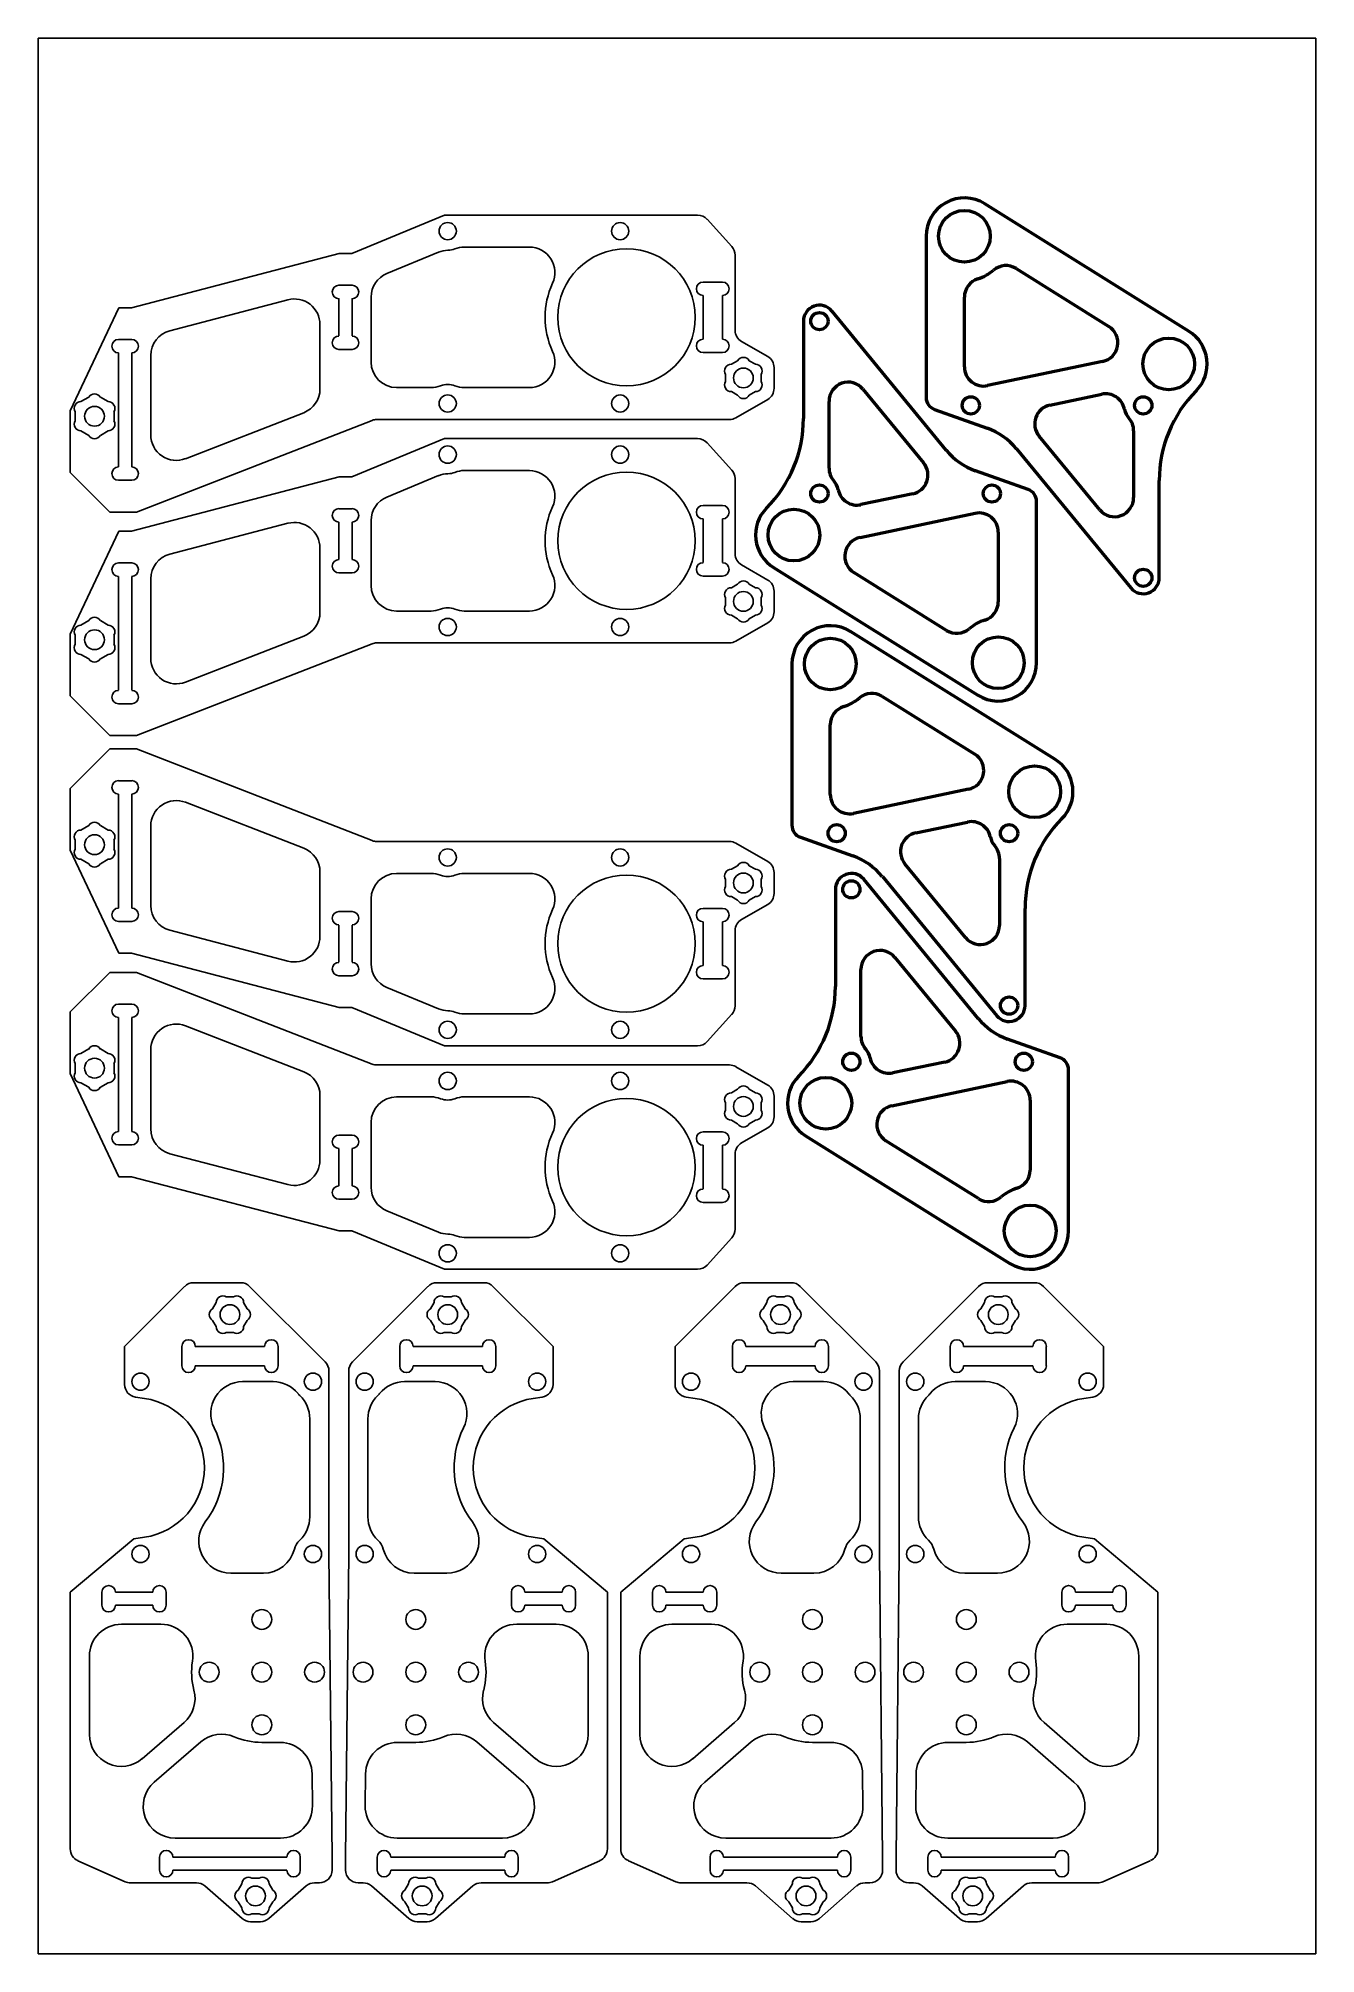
# Model space of a CAD drawing. Extents: x 0 to 200, y 0 to 300.
import ezdxf

# ---------------------------------------------------------------- set-up
doc = ezdxf.new("R2010")
doc.units = 0
doc.header["$LTSCALE"] = 0.25
doc.header["$MEASUREMENT"] = 0
doc.layers.get('0').update_dxf_attribs({"linetype": 'CONTINUOUS'})
doc.layers.add('23', color=7, linetype='CONTINUOUS')
doc.layers.add('Visible (ISO)', color=7, linetype='CONTINUOUS', lineweight=50)

msp = doc.modelspace()

# ---------------------------------------------------------------- linework, layer by layer
msp.add_lwpolyline([(0, 0), (0, 300), (200, 300), (200, 0)], close=True)
at = {"layer": '23', "color": 7, "linetype": 'Continuous'}
for p, q in [((63.6, 272.3), (49.1, 266.3)), ((103.22, 272.3), (63.6, 272.3)), ((108.58, 267.37), (104.7, 271.65)), ((76.88, 267.3), (66.7, 267.3)), ((47.1, 266.3), (14.6, 257.8)), ((49.1, 266.3), (47.1, 266.3)), ((62.65, 266.5), (54.57, 263.15)), ((109.1, 254.25), (109.1, 266.03)), ((49.12, 261.32), (47.07, 261.32)), ((107.12, 261.82), (104.08, 261.82)), ((39.09, 259.04), (20.59, 254.2)), ((47.07, 259.23), (47.07, 253.38)), ((49.12, 253.38), (49.12, 259.23)), ((52.1, 259.46), (52.1, 249.3)), ((104.08, 259.73), (104.08, 252.88)), ((107.12, 252.88), (107.12, 259.73)), ((12.6, 257.8), (5, 241.65)), ((14.6, 257.8), (12.6, 257.8)), ((44.1, 245.09), (44.1, 255.17)), ((14.62, 252.82), (12.57, 252.82)), ((114.2, 250.15), (110.1, 252.52)), ((12.57, 250.72), (12.57, 232.88)), ((14.62, 232.88), (14.62, 250.72)), ((17.6, 250.33), (17.6, 237.89)), ((47.07, 251.28), (49.12, 251.28)), ((104.08, 250.78), (107.12, 250.78)), ((109.49, 249.51), (108.51, 248.94)), ((112.29, 248.94), (111.31, 249.51)), ((107.6, 247.37), (107.6, 246.23)), ((113.2, 246.23), (113.2, 247.37)), ((115.2, 245.18), (115.2, 248.42)), ((7.89, 243.8), (6.66, 243.09)), ((10.94, 243.09), (9.71, 243.8)), ((56.1, 245.3), (61.5, 245.3)), ((66.7, 245.3), (76.88, 245.3)), ((108.51, 244.66), (109.49, 244.09)), ((109.21, 240.57), (114.2, 243.45)), ((111.31, 244.09), (112.29, 244.66)), ((5, 241.65), (5, 231.99)), ((5.75, 241.51), (5.75, 240.09)), ((11.85, 240.09), (11.85, 241.51)), ((15.36, 225.8), (52.25, 240.16)), ((23.05, 234.16), (41.55, 241.36)), ((52.98, 240.3), (108.21, 240.3)), ((6.66, 238.51), (7.89, 237.8)), ((9.71, 237.8), (10.94, 238.51)), ((63.6, 237.3), (49.1, 231.3)), ((103.22, 237.3), (63.6, 237.3)), ((108.58, 232.37), (104.7, 236.65)), ((5, 231.99), (11.19, 225.8)), ((47.1, 231.3), (14.6, 222.8)), ((49.1, 231.3), (47.1, 231.3)), ((62.65, 231.5), (54.57, 228.15)), ((76.88, 232.3), (66.7, 232.3)), ((109.1, 219.25), (109.1, 231.03)), ((12.57, 230.78), (14.62, 230.78)), ((11.19, 225.8), (15.36, 225.8)), ((49.12, 226.32), (47.07, 226.32)), ((107.12, 226.82), (104.08, 226.82)), ((12.6, 222.8), (5, 206.65)), ((14.6, 222.8), (12.6, 222.8)), ((39.09, 224.04), (20.59, 219.2)), ((47.07, 224.22), (47.07, 218.38)), ((49.12, 218.38), (49.12, 224.22)), ((52.1, 224.46), (52.1, 214.3)), ((104.08, 224.72), (104.08, 217.88)), ((107.12, 217.88), (107.12, 224.72)), ((44.1, 210.09), (44.1, 220.17)), ((14.62, 217.82), (12.57, 217.82)), ((47.07, 216.28), (49.12, 216.28)), ((114.2, 215.15), (110.1, 217.52)), ((12.57, 215.72), (12.57, 197.88)), ((14.62, 197.88), (14.62, 215.72)), ((17.6, 215.33), (17.6, 202.89)), ((104.08, 215.78), (107.12, 215.78)), ((109.49, 214.51), (108.51, 213.94)), ((112.29, 213.94), (111.31, 214.51)), ((115.2, 210.18), (115.2, 213.42)), ((56.1, 210.3), (61.5, 210.3)), ((66.7, 210.3), (76.88, 210.3)), ((107.6, 212.37), (107.6, 211.23)), ((113.2, 211.23), (113.2, 212.37)), ((7.89, 208.8), (6.66, 208.09)), ((10.94, 208.09), (9.71, 208.8)), ((108.51, 209.66), (109.49, 209.09)), ((109.21, 205.57), (114.2, 208.45)), ((111.31, 209.09), (112.29, 209.66)), ((5, 206.65), (5, 196.99)), ((5.75, 206.51), (5.75, 205.09)), ((11.85, 205.09), (11.85, 206.51)), ((15.36, 190.8), (52.25, 205.16)), ((23.05, 199.16), (41.55, 206.36)), ((52.98, 205.3), (108.21, 205.3)), ((6.66, 203.51), (7.89, 202.8)), ((9.71, 202.8), (10.94, 203.51)), ((5, 196.99), (11.19, 190.8)), ((12.57, 195.78), (14.62, 195.78)), ((11.19, 190.8), (15.36, 190.8)), ((5, 182.51), (11.19, 188.7)), ((11.19, 188.7), (15.36, 188.7)), ((15.36, 188.7), (52.25, 174.34)), ((12.57, 183.72), (14.62, 183.72)), ((5, 172.85), (5, 182.51)), ((12.57, 163.78), (12.57, 181.62)), ((14.62, 181.62), (14.62, 163.78)), ((23.05, 180.34), (41.55, 173.14)), ((5.75, 172.99), (5.75, 174.41)), ((6.66, 175.99), (7.89, 176.7)), ((9.71, 176.7), (10.94, 175.99)), ((11.85, 174.41), (11.85, 172.99)), ((17.6, 164.17), (17.6, 176.61)), ((52.98, 174.2), (108.21, 174.2)), ((12.6, 156.7), (5, 172.85)), ((7.89, 170.7), (6.66, 171.41)), ((10.94, 171.41), (9.71, 170.7)), ((109.21, 173.93), (114.2, 171.05)), ((44.1, 169.41), (44.1, 159.33)), ((56.1, 169.2), (61.5, 169.2)), ((66.7, 169.2), (76.88, 169.2)), ((107.6, 167.13), (107.6, 168.27)), ((108.51, 169.84), (109.49, 170.41)), ((111.31, 170.41), (112.29, 169.84)), ((113.2, 168.27), (113.2, 167.13)), ((115.2, 169.32), (115.2, 166.08)), ((52.1, 155.04), (52.1, 165.2)), ((109.49, 164.99), (108.51, 165.56)), ((112.29, 165.56), (111.31, 164.99)), ((47.07, 163.22), (49.12, 163.22)), ((104.08, 163.72), (107.12, 163.72)), ((114.2, 164.35), (110.1, 161.98)), ((14.62, 161.68), (12.57, 161.68)), ((39.09, 155.46), (20.59, 160.3)), ((47.07, 155.28), (47.07, 161.12)), ((49.12, 161.12), (49.12, 155.28)), ((104.08, 154.78), (104.08, 161.62)), ((107.12, 161.62), (107.12, 154.78)), ((109.1, 160.25), (109.1, 148.47)), ((14.6, 156.7), (12.6, 156.7)), ((47.1, 148.2), (14.6, 156.7)), ((5, 147.51), (11.19, 153.7)), ((11.19, 153.7), (15.36, 153.7)), ((15.36, 153.7), (52.25, 139.34)), ((49.12, 153.18), (47.07, 153.18)), ((62.65, 148), (54.57, 151.35)), ((107.12, 152.68), (104.08, 152.68)), ((5, 137.85), (5, 147.51)), ((12.57, 148.72), (14.62, 148.72)), ((49.1, 148.2), (47.1, 148.2)), ((63.6, 142.2), (49.1, 148.2)), ((76.88, 147.2), (66.7, 147.2)), ((108.58, 147.13), (104.7, 142.85)), ((12.57, 128.78), (12.57, 146.62)), ((14.62, 146.62), (14.62, 128.78)), ((23.05, 145.34), (41.55, 138.14)), ((6.66, 140.99), (7.89, 141.7)), ((9.71, 141.7), (10.94, 140.99)), ((17.6, 129.17), (17.6, 141.61)), ((103.22, 142.2), (63.6, 142.2)), ((5.75, 137.99), (5.75, 139.41)), ((11.85, 139.41), (11.85, 137.99)), ((52.98, 139.2), (108.21, 139.2)), ((109.21, 138.93), (114.2, 136.05)), ((12.6, 121.7), (5, 137.85)), ((7.89, 135.7), (6.66, 136.41)), ((10.94, 136.41), (9.71, 135.7)), ((108.51, 134.84), (109.49, 135.41)), ((111.31, 135.41), (112.29, 134.84)), ((44.1, 134.41), (44.1, 124.33)), ((56.1, 134.2), (61.5, 134.2)), ((66.7, 134.2), (76.88, 134.2)), ((107.6, 132.13), (107.6, 133.27)), ((113.2, 133.27), (113.2, 132.13)), ((115.2, 134.32), (115.2, 131.08)), ((52.1, 120.04), (52.1, 130.2)), ((109.49, 129.99), (108.51, 130.56)), ((114.2, 129.35), (110.1, 126.98)), ((112.29, 130.56), (111.31, 129.99)), ((14.62, 126.67), (12.57, 126.67)), ((47.07, 128.22), (49.12, 128.22)), ((47.07, 120.28), (47.07, 126.12)), ((49.12, 126.12), (49.12, 120.28)), ((104.08, 128.72), (107.12, 128.72)), ((104.08, 119.78), (104.08, 126.62)), ((107.12, 126.62), (107.12, 119.78)), ((39.09, 120.46), (20.59, 125.3)), ((109.1, 125.25), (109.1, 113.47)), ((14.6, 121.7), (12.6, 121.7)), ((47.1, 113.2), (14.6, 121.7)), ((49.12, 118.17), (47.07, 118.17)), ((107.12, 117.67), (104.08, 117.67)), ((62.65, 113), (54.57, 116.35)), ((49.1, 113.2), (47.1, 113.2)), ((63.6, 107.2), (49.1, 113.2)), ((76.88, 112.2), (66.7, 112.2)), ((108.58, 112.13), (104.7, 107.85)), ((31.67, 105.1), (24.33, 105.1)), ((62.43, 105.1), (69.77, 105.1)), ((103.22, 107.2), (63.6, 107.2)), ((117.87, 105.1), (110.53, 105.1)), ((148.63, 105.1), (155.97, 105.1)), ((22.91, 104.51), (13.5, 95.1)), ((29.43, 102.9), (30.57, 102.9)), ((44.91, 92.69), (33.09, 104.51)), ((49.19, 92.69), (61.01, 104.51)), ((64.67, 102.9), (63.53, 102.9)), ((71.19, 104.51), (80.6, 95.1)), ((109.11, 104.51), (99.7, 95.1)), ((115.63, 102.9), (116.77, 102.9)), ((131.11, 92.69), (119.29, 104.51)), ((135.39, 92.69), (147.21, 104.51)), ((150.87, 102.9), (149.73, 102.9)), ((157.39, 104.51), (166.8, 95.1)), ((27.29, 101.01), (27.86, 101.99)), ((27.86, 98.21), (27.29, 99.19)), ((32.14, 101.99), (32.71, 101.01)), ((32.71, 99.19), (32.14, 98.21)), ((61.96, 101.99), (61.39, 101.01)), ((61.39, 99.19), (61.96, 98.21)), ((66.81, 101.01), (66.24, 101.99)), ((66.24, 98.21), (66.81, 99.19)), ((113.49, 101.01), (114.06, 101.99)), ((114.06, 98.21), (113.49, 99.19)), ((118.34, 101.99), (118.91, 101.01)), ((118.91, 99.19), (118.34, 98.21)), ((148.16, 101.99), (147.59, 101.01)), ((147.59, 99.19), (148.16, 98.21)), ((153.01, 101.01), (152.44, 101.99)), ((152.44, 98.21), (153.01, 99.19)), ((30.57, 97.3), (29.43, 97.3)), ((63.53, 97.3), (64.67, 97.3)), ((116.77, 97.3), (115.63, 97.3)), ((149.73, 97.3), (150.87, 97.3)), ((13.5, 95.1), (13.5, 89.17)), ((22.48, 92.07), (22.48, 95.12)), ((24.58, 95.12), (35.43, 95.12)), ((37.53, 95.12), (37.53, 92.07)), ((56.58, 95.12), (56.58, 92.07)), ((69.53, 95.12), (58.68, 95.12)), ((71.63, 92.07), (71.63, 95.12)), ((80.6, 95.1), (80.6, 89.17)), ((99.7, 95.1), (99.7, 89.17)), ((108.67, 92.07), (108.67, 95.12)), ((110.78, 95.12), (121.62, 95.12)), ((123.72, 95.12), (123.72, 92.07)), ((142.78, 95.12), (142.78, 92.07)), ((155.72, 95.12), (144.88, 95.12)), ((157.82, 92.07), (157.82, 95.12)), ((166.8, 95.1), (166.8, 89.17)), ((35.43, 92.07), (24.58, 92.07)), ((45.5, 62.61), (45.5, 91.27)), ((48.6, 62.61), (48.6, 91.27)), ((58.68, 92.07), (69.53, 92.07)), ((121.62, 92.07), (110.78, 92.07)), ((131.7, 62.61), (131.7, 91.27)), ((134.8, 62.61), (134.8, 91.27)), ((144.88, 92.07), (155.72, 92.07)), ((15.21, 87.19), (16.62, 86.98)), ((31.99, 89.6), (36.76, 89.6)), ((62.11, 89.6), (57.34, 89.6)), ((78.89, 87.19), (77.48, 86.98)), ((101.41, 87.19), (102.82, 86.98)), ((118.19, 89.6), (122.96, 89.6)), ((148.31, 89.6), (143.54, 89.6)), ((165.09, 87.19), (163.68, 86.98)), ((42.5, 83.79), (42.5, 68.41)), ((51.6, 83.79), (51.6, 68.41)), ((128.7, 83.79), (128.7, 68.41)), ((137.8, 83.79), (137.8, 68.41)), ((14.93, 64.97), (5, 56.6)), ((16.62, 65.22), (14.93, 64.97)), ((77.48, 65.22), (79.17, 64.97)), ((79.17, 64.97), (89.1, 56.6)), ((101.13, 64.97), (91.2, 56.6)), ((102.82, 65.22), (101.13, 64.97)), ((163.68, 65.22), (165.37, 64.97)), ((165.37, 64.97), (175.3, 56.6)), ((46, 15.1), (45.5, 62.61)), ((48.1, 15.1), (48.6, 62.61)), ((132.2, 15.1), (131.7, 62.61)), ((134.3, 15.1), (134.8, 62.61)), ((35.25, 59.6), (30.12, 59.6)), ((58.85, 59.6), (63.98, 59.6)), ((121.45, 59.6), (116.32, 59.6)), ((145.05, 59.6), (150.18, 59.6)), ((5, 56.6), (5, 16.4)), ((9.97, 54.57), (9.97, 56.62)), ((12.07, 56.62), (17.92, 56.62)), ((17.92, 54.57), (12.07, 54.57)), ((20.02, 56.62), (20.02, 54.57)), ((74.07, 56.62), (74.07, 54.57)), ((82.02, 56.62), (76.17, 56.62)), ((76.17, 54.57), (82.02, 54.57)), ((84.12, 54.57), (84.12, 56.62)), ((89.1, 56.6), (89.1, 16.4)), ((91.2, 56.6), (91.2, 16.4)), ((96.17, 54.57), (96.17, 56.62)), ((98.27, 56.62), (104.12, 56.62)), ((104.12, 54.57), (98.27, 54.57)), ((106.22, 56.62), (106.22, 54.57)), ((160.27, 56.62), (160.27, 54.57)), ((168.22, 56.62), (162.38, 56.62)), ((162.38, 54.57), (168.22, 54.57)), ((170.32, 54.57), (170.32, 56.62)), ((175.3, 56.6), (175.3, 16.4)), ((13, 51.6), (19.2, 51.6)), ((81.1, 51.6), (74.9, 51.6)), ((99.2, 51.6), (105.4, 51.6)), ((167.3, 51.6), (161.1, 51.6)), ((8, 34.33), (8, 46.6)), ((86.1, 34.33), (86.1, 46.6)), ((94.2, 34.33), (94.2, 46.6)), ((172.3, 34.33), (172.3, 46.6)), ((22.81, 36.2), (16.27, 30.54)), ((71.29, 36.2), (77.83, 30.54)), ((109.01, 36.2), (102.47, 30.54)), ((157.49, 36.2), (164.03, 30.54)), ((18.15, 26.88), (25.43, 33.17)), ((35, 33.1), (37.86, 33.1)), ((59.1, 33.1), (56.24, 33.1)), ((75.95, 26.88), (68.67, 33.17)), ((104.35, 26.88), (111.63, 33.17)), ((121.2, 33.1), (124.06, 33.1)), ((145.3, 33.1), (142.44, 33.1)), ((162.15, 26.88), (154.87, 33.17)), ((42.86, 28.15), (42.92, 23.15)), ((51.24, 28.15), (51.18, 23.15)), ((129.06, 28.15), (129.12, 23.15)), ((137.44, 28.15), (137.38, 23.15)), ((37.92, 18.1), (21.42, 18.1)), ((56.18, 18.1), (72.68, 18.1)), ((124.12, 18.1), (107.62, 18.1)), ((142.38, 18.1), (158.88, 18.1)), ((18.97, 13.07), (18.97, 15.12)), ((21.07, 15.12), (38.92, 15.12)), ((41.02, 15.12), (41.02, 13.07)), ((46, 13.1), (46, 15.1)), ((48.1, 13.1), (48.1, 15.1)), ((53.07, 15.12), (53.07, 13.07)), ((73.02, 15.12), (55.17, 15.12)), ((75.12, 13.07), (75.12, 15.12)), ((105.17, 13.07), (105.17, 15.12)), ((107.27, 15.12), (125.12, 15.12)), ((127.22, 15.12), (127.22, 13.07)), ((132.2, 13.1), (132.2, 15.1)), ((134.3, 13.1), (134.3, 15.1)), ((139.27, 15.12), (139.27, 13.07)), ((159.22, 15.12), (141.37, 15.12)), ((161.32, 13.07), (161.32, 15.12)), ((6.19, 14.57), (13.61, 11.27)), ((38.92, 13.07), (21.07, 13.07)), ((55.17, 13.07), (73.02, 13.07)), ((87.91, 14.57), (80.49, 11.27)), ((92.39, 14.57), (99.81, 11.27)), ((125.12, 13.07), (107.27, 13.07)), ((141.37, 13.07), (159.22, 13.07)), ((174.11, 14.57), (166.69, 11.27)), ((14.42, 11.1), (24.75, 11.1)), ((26.07, 10.61), (31.91, 5.49)), ((31.29, 9.96), (31.86, 10.94)), ((33.43, 11.85), (34.57, 11.85)), ((36.09, 5.49), (41.93, 10.61)), ((36.14, 10.94), (36.71, 9.96)), ((43.25, 11.1), (44, 11.1)), ((50.85, 11.1), (50.1, 11.1)), ((58.01, 5.49), (52.17, 10.61)), ((57.96, 10.94), (57.39, 9.96)), ((60.67, 11.85), (59.53, 11.85)), ((68.03, 10.61), (62.19, 5.49)), ((62.81, 9.96), (62.24, 10.94)), ((79.68, 11.1), (69.35, 11.1)), ((100.62, 11.1), (110.95, 11.1)), ((112.27, 10.61), (118.11, 5.49)), ((117.49, 9.96), (118.06, 10.94)), ((119.63, 11.85), (120.77, 11.85)), ((122.29, 5.49), (128.13, 10.61)), ((122.34, 10.94), (122.91, 9.96)), ((129.45, 11.1), (130.2, 11.1)), ((137.05, 11.1), (136.3, 11.1)), ((144.21, 5.49), (138.37, 10.61)), ((144.16, 10.94), (143.59, 9.96)), ((146.87, 11.85), (145.73, 11.85)), ((154.23, 10.61), (148.39, 5.49)), ((149.01, 9.96), (148.44, 10.94)), ((165.88, 11.1), (155.55, 11.1)), ((31.86, 7.16), (31.29, 8.14)), ((34.57, 6.25), (33.43, 6.25)), ((36.71, 8.14), (36.14, 7.16)), ((57.39, 8.14), (57.96, 7.16)), ((59.53, 6.25), (60.67, 6.25)), ((62.24, 7.16), (62.81, 8.14)), ((118.06, 7.16), (117.49, 8.14)), ((120.77, 6.25), (119.63, 6.25)), ((122.91, 8.14), (122.34, 7.16)), ((143.59, 8.14), (144.16, 7.16)), ((145.73, 6.25), (146.87, 6.25)), ((148.44, 7.16), (149.01, 8.14)), ((33.23, 5), (34.77, 5)), ((60.87, 5), (59.33, 5)), ((119.43, 5), (120.97, 5)), ((147.07, 5), (145.53, 5))]:
    msp.add_line(p, q, dxfattribs=at)
for centre, radius in [((64.1, 269.8), 1.35), ((91.1, 269.8), 1.35), ((92.1, 256.3), 10.75), ((110.4, 246.8), 1.55), ((64.1, 242.8), 1.35), ((91.1, 242.8), 1.35), ((8.8, 240.8), 1.55), ((64.1, 234.8), 1.35), ((91.1, 234.8), 1.35), ((92.1, 221.3), 10.75), ((110.4, 211.8), 1.55), ((8.8, 205.8), 1.55), ((64.1, 207.8), 1.35), ((91.1, 207.8), 1.35), ((8.8, 173.7), 1.55), ((64.1, 171.7), 1.35), ((91.1, 171.7), 1.35), ((92.1, 158.2), 10.75), ((110.4, 167.7), 1.55), ((64.1, 144.7), 1.35), ((91.1, 144.7), 1.35), ((8.8, 138.7), 1.55), ((64.1, 136.7), 1.35), ((91.1, 136.7), 1.35), ((92.1, 123.2), 10.75), ((110.4, 132.7), 1.55), ((64.1, 109.7), 1.35), ((91.1, 109.7), 1.35), ((30, 100.1), 1.55), ((64.1, 100.1), 1.55), ((116.2, 100.1), 1.55), ((150.3, 100.1), 1.55), ((16, 89.6), 1.35), ((43, 89.6), 1.35), ((51.1, 89.6), 1.35), ((78.1, 89.6), 1.35), ((102.2, 89.6), 1.35), ((129.2, 89.6), 1.35), ((137.3, 89.6), 1.35), ((164.3, 89.6), 1.35), ((16, 62.6), 1.35), ((43, 62.6), 1.35), ((51.1, 62.6), 1.35), ((78.1, 62.6), 1.35), ((102.2, 62.6), 1.35), ((129.2, 62.6), 1.35), ((137.3, 62.6), 1.35), ((164.3, 62.6), 1.35), ((35, 52.35), 1.55), ((59.1, 52.35), 1.55), ((121.2, 52.35), 1.55), ((145.3, 52.35), 1.55), ((26.75, 44.1), 1.55), ((35, 44.1), 1.55), ((43.25, 44.1), 1.55), ((50.85, 44.1), 1.55), ((59.1, 44.1), 1.55), ((67.35, 44.1), 1.55), ((112.95, 44.1), 1.55), ((121.2, 44.1), 1.55), ((129.45, 44.1), 1.55), ((137.05, 44.1), 1.55), ((145.3, 44.1), 1.55), ((153.55, 44.1), 1.55), ((35, 35.85), 1.55), ((59.1, 35.85), 1.55), ((121.2, 35.85), 1.55), ((145.3, 35.85), 1.55), ((34, 9.05), 1.55), ((60.1, 9.05), 1.55), ((120.2, 9.05), 1.55), ((146.3, 9.05), 1.55)]:
    msp.add_circle(centre, radius, dxfattribs=at)
for centre, radius, start, end in [((103.22, 270.3), 2, 42.2737, 90), ((64.1, 269.8), 3, 270.6881, 291.7868), ((66.7, 263.3), 4, 90, 111.7868), ((76.88, 263.3), 4, 335.2973, 90), ((107.1, 266.03), 2, 0, 42.2737), ((64.18, 262.8), 4, 90.6881, 112.4748), ((47.07, 260.27), 1.05, 90, 270), ((49.12, 260.27), 1.05, 270, 90), ((56.1, 259.46), 4, 112.4748, 180), ((92.1, 256.3), 12.75, 155.2973, 204.7027), ((104.08, 260.77), 1.05, 90, 270), ((107.12, 260.77), 1.05, 270, 90), ((40.1, 255.17), 4, 0, 104.6568), ((12.57, 251.78), 1.05, 90, 270), ((14.62, 251.78), 1.05, 270, 90), ((21.6, 250.33), 4, 104.6568, 180), ((47.07, 252.32), 1.05, 90, 270), ((49.12, 252.32), 1.05, 270, 90), ((104.08, 251.82), 1.05, 90, 270), ((107.12, 251.82), 1.05, 270, 90), ((111.1, 254.25), 2, 180, 240), ((56.1, 249.3), 4, 180, 270), ((76.88, 249.3), 4, 270, 24.7027), ((110.4, 248.98), 1.05, 30, 150), ((113.2, 248.42), 2, 0, 60), ((108.51, 247.89), 1.05, 90, 210), ((108.51, 245.71), 1.05, 150, 270), ((112.29, 247.89), 1.05, 330, 90), ((112.29, 245.71), 1.05, 270, 30), ((6.66, 242.04), 1.05, 90, 210), ((8.8, 243.27), 1.05, 30, 150), ((10.94, 242.04), 1.05, 330, 90), ((40.1, 245.09), 4, 291.2723, 0), ((61.5, 249.3), 4, 270, 291.7868), ((64.1, 242.8), 3, 68.2132, 111.7868), ((66.7, 249.3), 4, 248.2132, 270), ((110.4, 244.62), 1.05, 210, 330), ((113.2, 245.18), 2, 300, 0), ((6.66, 239.56), 1.05, 150, 270), ((10.94, 239.56), 1.05, 270, 30), ((52.98, 238.3), 2, 90, 111.2723), ((108.21, 242.3), 2, 270, 300), ((8.8, 238.33), 1.05, 210, 330), ((21.6, 237.89), 4, 180, 291.2723), ((103.22, 235.3), 2, 42.2737, 90), ((12.57, 231.82), 1.05, 90, 270), ((14.62, 231.82), 1.05, 270, 90), ((64.18, 227.8), 4, 90.6881, 112.4748), ((64.1, 234.8), 3, 270.6881, 291.7868), ((66.7, 228.3), 4, 90, 111.7868), ((76.88, 228.3), 4, 335.2973, 90), ((107.1, 231.03), 2, 0, 42.2737), ((56.1, 224.46), 4, 112.4748, 180), ((47.07, 225.28), 1.05, 90, 270), ((49.12, 225.28), 1.05, 270, 90), ((92.1, 221.3), 12.75, 155.2973, 204.7027), ((104.08, 225.78), 1.05, 90, 270), ((107.12, 225.78), 1.05, 270, 90), ((40.1, 220.17), 4, 0, 104.6568), ((21.6, 215.33), 4, 104.6568, 180), ((111.1, 219.25), 2, 180, 240), ((12.57, 216.78), 1.05, 90, 270), ((14.62, 216.78), 1.05, 270, 90), ((47.07, 217.32), 1.05, 90, 270), ((49.12, 217.32), 1.05, 270, 90), ((104.08, 216.82), 1.05, 90, 270), ((107.12, 216.82), 1.05, 270, 90), ((56.1, 214.3), 4, 180, 270), ((76.88, 214.3), 4, 270, 24.7027), ((108.51, 212.89), 1.05, 90, 210), ((110.4, 213.98), 1.05, 30, 150), ((112.29, 212.89), 1.05, 330, 90), ((113.2, 213.42), 2, 0, 60), ((40.1, 210.09), 4, 291.2723, 0), ((61.5, 214.3), 4, 270, 291.7868), ((64.1, 207.8), 3, 68.2132, 111.7868), ((66.7, 214.3), 4, 248.2132, 270), ((108.51, 210.71), 1.05, 150, 270), ((112.29, 210.71), 1.05, 270, 30), ((113.2, 210.18), 2, 300, 0), ((6.66, 207.04), 1.05, 90, 210), ((8.8, 208.27), 1.05, 30, 150), ((10.94, 207.04), 1.05, 330, 90), ((110.4, 209.62), 1.05, 210, 330), ((6.66, 204.56), 1.05, 150, 270), ((10.94, 204.56), 1.05, 270, 30), ((52.98, 203.3), 2, 90, 111.2723), ((108.21, 207.3), 2, 270, 300), ((8.8, 203.33), 1.05, 210, 330), ((21.6, 202.89), 4, 180, 291.2723), ((12.57, 196.82), 1.05, 90, 270), ((14.62, 196.82), 1.05, 270, 90), ((12.57, 182.68), 1.05, 90, 270), ((14.62, 182.68), 1.05, 270, 90), ((21.6, 176.61), 4, 68.7277, 180), ((8.8, 176.17), 1.05, 30, 150), ((6.66, 174.94), 1.05, 90, 210), ((10.94, 174.94), 1.05, 330, 90), ((52.98, 176.2), 2, 248.7277, 270), ((108.21, 172.2), 2, 60, 90), ((6.66, 172.46), 1.05, 150, 270), ((10.94, 172.46), 1.05, 270, 30), ((40.1, 169.41), 4, 0, 68.7277), ((113.2, 169.32), 2, 0, 60), ((8.8, 171.23), 1.05, 210, 330), ((56.1, 165.2), 4, 90, 180), ((61.5, 165.2), 4, 68.2132, 90), ((64.1, 171.7), 3, 248.2132, 291.7868), ((66.7, 165.2), 4, 90, 111.7868), ((76.88, 165.2), 4, 335.2973, 90), ((108.51, 168.79), 1.05, 90, 210), ((110.4, 169.88), 1.05, 30, 150), ((112.29, 168.79), 1.05, 330, 90), ((108.51, 166.61), 1.05, 150, 270), ((112.29, 166.61), 1.05, 270, 30), ((113.2, 166.08), 2, 300, 0), ((12.57, 162.72), 1.05, 90, 270), ((14.62, 162.72), 1.05, 270, 90), ((21.6, 164.17), 4, 180, 255.3432), ((47.07, 162.18), 1.05, 90, 270), ((49.12, 162.18), 1.05, 270, 90), ((92.1, 158.2), 12.75, 155.2973, 204.7027), ((104.08, 162.68), 1.05, 90, 270), ((107.12, 162.68), 1.05, 270, 90), ((110.4, 165.52), 1.05, 210, 330), ((40.1, 159.33), 4, 255.3432, 0), ((111.1, 160.25), 2, 120, 180), ((47.07, 154.22), 1.05, 90, 270), ((49.12, 154.22), 1.05, 270, 90), ((56.1, 155.04), 4, 180, 247.5252), ((104.08, 153.72), 1.05, 90, 270), ((107.12, 153.72), 1.05, 270, 90), ((76.88, 151.2), 4, 270, 24.7027), ((12.57, 147.68), 1.05, 90, 270), ((14.62, 147.68), 1.05, 270, 90), ((64.18, 151.7), 4, 247.5252, 269.3119), ((64.1, 144.7), 3, 68.2132, 89.3119), ((66.7, 151.2), 4, 248.2132, 270), ((107.1, 148.47), 2, 317.7263, 0), ((21.6, 141.61), 4, 68.7277, 180), ((8.8, 141.17), 1.05, 30, 150), ((103.22, 144.2), 2, 270, 317.7263), ((6.66, 139.94), 1.05, 90, 210), ((10.94, 139.94), 1.05, 330, 90), ((40.1, 134.41), 4, 0, 68.7277), ((52.98, 141.2), 2, 248.7277, 270), ((108.21, 137.2), 2, 60, 90), ((6.66, 137.46), 1.05, 150, 270), ((8.8, 136.23), 1.05, 210, 330), ((10.94, 137.46), 1.05, 270, 30), ((110.4, 134.88), 1.05, 30, 150), ((113.2, 134.32), 2, 0, 60), ((56.1, 130.2), 4, 90, 180), ((61.5, 130.2), 4, 68.2132, 90), ((64.1, 136.7), 3, 248.2132, 291.7868), ((66.7, 130.2), 4, 90, 111.7868), ((76.88, 130.2), 4, 335.2973, 90), ((108.51, 133.79), 1.05, 90, 210), ((108.51, 131.61), 1.05, 150, 270), ((112.29, 133.79), 1.05, 330, 90), ((112.29, 131.61), 1.05, 270, 30), ((21.6, 129.17), 4, 180, 255.3432), ((110.4, 130.52), 1.05, 210, 330), ((113.2, 131.08), 2, 300, 0), ((12.57, 127.72), 1.05, 90, 270), ((14.62, 127.72), 1.05, 270, 90), ((47.07, 127.17), 1.05, 90, 270), ((49.12, 127.17), 1.05, 270, 90), ((92.1, 123.2), 12.75, 155.2973, 204.7027), ((104.08, 127.67), 1.05, 90, 270), ((107.12, 127.67), 1.05, 270, 90), ((111.1, 125.25), 2, 120, 180), ((40.1, 124.33), 4, 255.3432, 0), ((47.07, 119.22), 1.05, 90, 270), ((49.12, 119.22), 1.05, 270, 90), ((56.1, 120.04), 4, 180, 247.5252), ((76.88, 116.2), 4, 270, 24.7027), ((104.08, 118.72), 1.05, 90, 270), ((107.12, 118.72), 1.05, 270, 90), ((64.18, 116.7), 4, 247.5252, 269.3119), ((64.1, 109.7), 3, 68.2132, 89.3119), ((66.7, 116.2), 4, 248.2132, 270), ((107.1, 113.47), 2, 317.7263, 0), ((24.33, 103.1), 2, 90, 135), ((31.67, 103.1), 2, 45, 90), ((62.43, 103.1), 2, 90, 135), ((69.77, 103.1), 2, 45, 90), ((103.22, 109.2), 2, 270, 317.7263), ((110.53, 103.1), 2, 90, 135), ((117.87, 103.1), 2, 45, 90), ((148.63, 103.1), 2, 90, 135), ((155.97, 103.1), 2, 45, 90), ((28.91, 101.99), 1.05, 60, 180), ((31.09, 101.99), 1.05, 0, 120), ((63.01, 101.99), 1.05, 60, 180), ((65.19, 101.99), 1.05, 0, 120), ((115.11, 101.99), 1.05, 60, 180), ((117.29, 101.99), 1.05, 0, 120), ((149.21, 101.99), 1.05, 60, 180), ((151.39, 101.99), 1.05, 0, 120), ((27.82, 100.1), 1.05, 120, 240), ((32.18, 100.1), 1.05, 300, 60), ((61.92, 100.1), 1.05, 120, 240), ((66.28, 100.1), 1.05, 300, 60), ((114.02, 100.1), 1.05, 120, 240), ((118.38, 100.1), 1.05, 300, 60), ((148.12, 100.1), 1.05, 120, 240), ((152.48, 100.1), 1.05, 300, 60), ((23.53, 95.12), 1.05, 0, 180), ((28.91, 98.21), 1.05, 180, 300), ((31.09, 98.21), 1.05, 240, 0), ((36.48, 95.12), 1.05, 0, 180), ((57.63, 95.12), 1.05, 0, 180), ((63.01, 98.21), 1.05, 180, 300), ((65.19, 98.21), 1.05, 240, 0), ((70.58, 95.12), 1.05, 0, 180), ((109.72, 95.12), 1.05, 0, 180), ((115.11, 98.21), 1.05, 180, 300), ((117.29, 98.21), 1.05, 240, 0), ((122.67, 95.12), 1.05, 0, 180), ((143.82, 95.12), 1.05, 0, 180), ((149.21, 98.21), 1.05, 180, 300), ((151.39, 98.21), 1.05, 240, 0), ((156.78, 95.12), 1.05, 0, 180), ((23.53, 92.07), 1.05, 180, 0), ((36.48, 92.07), 1.05, 180, 0), ((43.5, 91.27), 2, 0, 45), ((50.6, 91.27), 2, 135, 180), ((57.63, 92.07), 1.05, 180, 0), ((70.58, 92.07), 1.05, 180, 0), ((109.72, 92.07), 1.05, 180, 0), ((122.67, 92.07), 1.05, 180, 0), ((129.7, 91.27), 2, 0, 45), ((136.8, 91.27), 2, 135, 180), ((143.82, 92.07), 1.05, 180, 0), ((156.78, 92.07), 1.05, 180, 0), ((15.5, 89.17), 2, 180, 261.5272), ((31.99, 84.6), 5, 90, 206.575), ((36.76, 84.6), 5, 38.6822, 90), ((43, 89.6), 3, 218.6822, 226.5675), ((37.5, 83.79), 5, 360, 46.5675), ((56.6, 83.79), 5, 133.4325, 180), ((51.1, 89.6), 3, 313.4325, 321.3178), ((57.34, 84.6), 5, 90, 141.3178), ((62.11, 84.6), 5, 333.425, 90), ((78.6, 89.17), 2, 278.4728, 0), ((101.7, 89.17), 2, 180, 261.5272), ((118.19, 84.6), 5, 90, 206.575), ((122.96, 84.6), 5, 38.6822, 90), ((129.2, 89.6), 3, 218.6822, 226.5675), ((123.7, 83.79), 5, 0, 46.5675), ((142.8, 83.79), 5, 133.4325, 180), ((137.3, 89.6), 3, 313.4325, 321.3178), ((143.54, 84.6), 5, 90, 141.3178), ((148.31, 84.6), 5, 333.425, 90), ((164.8, 89.17), 2, 278.4728, 0), ((15, 76.1), 11, 278.4728, 81.5272), ((79.1, 76.1), 11, 98.4728, 261.5272), ((101.2, 76.1), 11, 278.4728, 81.5272), ((165.3, 76.1), 11, 98.4728, 261.5272), ((15, 76.1), 14, 322.7522, 26.575), ((79.1, 76.1), 14, 153.425, 217.2478), ((101.2, 76.1), 14, 322.7522, 26.575), ((165.3, 76.1), 14, 153.425, 217.2478), ((30.12, 64.6), 5, 142.7522, 270), ((37.5, 68.41), 5, 313.4325, 360), ((56.6, 68.41), 5, 180, 226.5675), ((63.98, 64.6), 5, 270, 37.2478), ((116.32, 64.6), 5, 142.7522, 270), ((123.7, 68.41), 5, 313.4325, 0), ((142.8, 68.41), 5, 180, 226.5675), ((150.18, 64.6), 5, 270, 37.2478), ((35.25, 64.6), 5, 270, 345.5225), ((43, 62.6), 3, 133.4325, 165.5225), ((51.1, 62.6), 3, 14.4775, 46.5675), ((58.85, 64.6), 5, 194.4775, 270), ((121.45, 64.6), 5, 270, 345.5225), ((129.2, 62.6), 3, 133.4325, 165.5225), ((137.3, 62.6), 3, 14.4775, 46.5675), ((145.05, 64.6), 5, 194.4775, 270), ((11.02, 56.62), 1.05, 0, 180), ((18.97, 56.62), 1.05, 0, 180), ((75.12, 56.62), 1.05, 0, 180), ((83.07, 56.62), 1.05, 0, 180), ((97.22, 56.62), 1.05, 0, 180), ((105.17, 56.62), 1.05, 0, 180), ((161.32, 56.62), 1.05, 0, 180), ((169.28, 56.62), 1.05, 0, 180), ((11.02, 54.57), 1.05, 180, 0), ((18.97, 54.57), 1.05, 180, 0), ((75.12, 54.57), 1.05, 180, 0), ((83.07, 54.57), 1.05, 180, 0), ((97.22, 54.57), 1.05, 180, 0), ((105.17, 54.57), 1.05, 180, 0), ((161.32, 54.57), 1.05, 180, 0), ((169.28, 54.57), 1.05, 180, 0), ((13, 46.6), 5, 90, 180), ((19.2, 46.6), 5, 351.0107, 90), ((74.9, 46.6), 5, 90, 188.9893), ((81.1, 46.6), 5, 0, 90), ((99.2, 46.6), 5, 90, 180), ((105.4, 46.6), 5, 351.0107, 90), ((161.1, 46.6), 5, 90, 188.9893), ((167.3, 46.6), 5, 0, 90), ((35, 44.1), 11, 171.0107, 194.916), ((59.1, 44.1), 11, 345.084, 8.9893), ((121.2, 44.1), 11, 171.0107, 194.916), ((145.3, 44.1), 11, 345.084, 8.9893), ((19.54, 39.98), 5, 310.8605, 14.916), ((74.56, 39.98), 5, 165.084, 229.1395), ((105.74, 39.98), 5, 310.8605, 14.916), ((160.76, 39.98), 5, 165.084, 229.1395), ((13, 34.33), 5, 180, 310.8605), ((28.7, 29.39), 5, 66.805, 130.8605), ((35, 44.1), 11, 246.805, 270), ((37.86, 28.1), 5, 0.6029, 90), ((56.24, 28.1), 5, 90, 179.3971), ((59.1, 44.1), 11, 270, 293.195), ((65.4, 29.39), 5, 49.1395, 113.195), ((81.1, 34.33), 5, 229.1395, 0), ((99.2, 34.33), 5, 180, 310.8605), ((114.9, 29.39), 5, 66.805, 130.8605), ((121.2, 44.1), 11, 246.805, 270), ((124.06, 28.1), 5, 0.6029, 90), ((142.44, 28.1), 5, 90, 179.3971), ((145.3, 44.1), 11, 270, 293.195), ((151.6, 29.39), 5, 49.1395, 113.195), ((167.3, 34.33), 5, 229.1395, 0), ((21.42, 23.1), 5, 130.8605, 270), ((72.68, 23.1), 5, 270, 49.1395), ((107.62, 23.1), 5, 130.8605, 270), ((158.88, 23.1), 5, 270, 49.1395), ((37.92, 23.1), 5, 270, 0.6029), ((56.18, 23.1), 5, 179.3971, 270), ((124.12, 23.1), 5, 270, 0.6029), ((142.38, 23.1), 5, 179.3971, 270), ((7, 16.4), 2, 180, 246.0375), ((20.02, 15.12), 1.05, 0, 180), ((39.97, 15.12), 1.05, 0, 180), ((54.12, 15.12), 1.05, 0, 180), ((74.07, 15.12), 1.05, 0, 180), ((87.1, 16.4), 2, 293.9625, 360), ((93.2, 16.4), 2, 180, 246.0375), ((106.22, 15.12), 1.05, 0, 180), ((126.17, 15.12), 1.05, 0, 180), ((140.32, 15.12), 1.05, 360, 180), ((160.27, 15.12), 1.05, 0, 180), ((173.3, 16.4), 2, 293.9625, 0), ((20.02, 13.07), 1.05, 180, 0), ((39.97, 13.07), 1.05, 180, 0), ((44, 13.1), 2, 270, 0), ((50.1, 13.1), 2, 180, 270), ((54.12, 13.07), 1.05, 180, 0), ((74.07, 13.07), 1.05, 180, 0), ((106.22, 13.07), 1.05, 180, 0), ((126.17, 13.07), 1.05, 180, 0), ((130.2, 13.1), 2, 270, 0), ((136.3, 13.1), 2, 180, 270), ((140.32, 13.07), 1.05, 180, 360), ((160.27, 13.07), 1.05, 180, 0), ((14.42, 13.1), 2, 246.0375, 270), ((24.75, 9.1), 2, 48.8474, 90), ((31.82, 9.05), 1.05, 120, 240), ((32.91, 10.94), 1.05, 60, 180), ((35.09, 10.94), 1.05, 0, 120), ((36.18, 9.05), 1.05, 300, 60), ((43.25, 9.1), 2, 90, 131.1526), ((50.85, 9.1), 2, 48.8474, 90), ((57.92, 9.05), 1.05, 120, 240), ((59.01, 10.94), 1.05, 60, 180), ((61.19, 10.94), 1.05, 0, 120), ((62.28, 9.05), 1.05, 300, 60), ((69.35, 9.1), 2, 90, 131.1526), ((79.68, 13.1), 2, 270, 293.9625), ((100.62, 13.1), 2, 246.0375, 270), ((110.95, 9.1), 2, 48.8474, 90), ((118.02, 9.05), 1.05, 120, 240), ((119.11, 10.94), 1.05, 60, 180), ((121.29, 10.94), 1.05, 0, 120), ((122.38, 9.05), 1.05, 300, 60), ((129.45, 9.1), 2, 90, 131.1526), ((137.05, 9.1), 2, 48.8474, 90), ((144.12, 9.05), 1.05, 120, 240), ((145.21, 10.94), 1.05, 60, 180), ((147.39, 10.94), 1.05, 0, 120), ((148.48, 9.05), 1.05, 300, 60), ((155.55, 9.1), 2, 90, 131.1526), ((165.88, 13.1), 2, 270, 293.9625), ((32.91, 7.16), 1.05, 180, 300), ((35.09, 7.16), 1.05, 240, 0), ((59.01, 7.16), 1.05, 180, 300), ((61.19, 7.16), 1.05, 240, 0), ((119.11, 7.16), 1.05, 180, 300), ((121.29, 7.16), 1.05, 240, 0), ((145.21, 7.16), 1.05, 180, 300), ((147.39, 7.16), 1.05, 240, 0), ((33.23, 7), 2, 228.8474, 270), ((34.77, 7), 2, 270, 311.1526), ((59.33, 7), 2, 228.8474, 270), ((60.87, 7), 2, 270, 311.1526), ((119.43, 7), 2, 228.8474, 270), ((120.97, 7), 2, 270, 311.1526), ((145.53, 7), 2, 228.8474, 270), ((147.07, 7), 2, 270, 311.1526)]:
    msp.add_arc(centre, radius, start, end, dxfattribs=at)
at = {"layer": 'Visible (ISO)'}
for p, q in [((180.18, 254.09), (148.18, 274.09)), ((139, 269), (139, 243.75)), ((153.09, 263.94), (167.62, 254.86)), ((145, 248.54), (145, 259.46)), ((119.8, 255.7), (119.8, 240.47)), ((142.15, 235.5), (124.23, 257.29)), ((166.64, 249.38), (148.62, 245.6)), ((123.8, 232.67), (123.8, 243.14)), ((129.12, 245.05), (138.62, 233.5)), ((158.38, 242.54), (166.5, 244.24)), ((140.33, 241.87), (148.55, 238.94)), ((170.06, 241.92), (170.06, 241.88)), ((166.18, 226.15), (156.68, 237.7)), ((171.5, 238.53), (171.5, 228.06)), ((153.15, 235.7), (171.07, 213.91)), ((154.97, 229.33), (146.75, 232.26)), ((125.24, 229.28), (125.24, 229.32)), ((136.92, 228.66), (128.8, 226.96)), ((175.5, 215.5), (175.5, 230.73)), ((128.66, 221.82), (146.68, 225.6)), ((156.3, 202.2), (156.3, 227.45)), ((150.3, 222.66), (150.3, 211.74)), ((115.12, 217.11), (147.12, 197.11)), ((142.21, 207.26), (127.68, 216.34)), ((159.18, 187.09), (127.18, 207.09)), ((118, 202), (118, 176.75)), ((132.09, 196.94), (146.62, 187.86)), ((124, 181.54), (124, 192.46)), ((145.64, 182.38), (127.62, 178.6)), ((137.38, 175.54), (145.5, 177.24)), ((119.33, 174.87), (127.55, 171.94)), ((149.06, 174.92), (149.06, 174.88)), ((150.5, 171.53), (150.5, 161.06)), ((147.15, 146.5), (129.23, 168.29)), ((132.15, 168.7), (150.07, 146.91)), ((145.18, 159.15), (135.68, 170.7)), ((124.8, 166.7), (124.8, 151.47)), ((154.5, 148.5), (154.5, 163.73)), ((134.12, 156.05), (143.62, 144.5)), ((128.8, 143.67), (128.8, 154.14)), ((159.97, 140.33), (151.75, 143.26)), ((130.24, 140.28), (130.24, 140.32)), ((141.92, 139.66), (133.8, 137.96)), ((161.3, 113.2), (161.3, 138.45)), ((133.66, 132.82), (151.68, 136.6)), ((155.3, 133.66), (155.3, 122.74)), ((120.12, 128.11), (152.12, 108.11)), ((147.21, 118.26), (132.68, 127.34))]:
    msp.add_line(p, q, dxfattribs=at)
for centre, radius in [((145, 269), 4.05), ((122.3, 255.7), 1.35), ((177, 249), 4.05), ((146, 242.5), 1.35), ((173, 242.5), 1.35), ((122.3, 228.7), 1.35), ((149.3, 228.7), 1.35), ((118.3, 222.2), 4.05), ((173, 215.5), 1.35), ((124, 202), 4.05), ((150.3, 202.2), 4.05), ((156, 182), 4.05), ((125, 175.5), 1.35), ((152, 175.5), 1.35), ((127.3, 166.7), 1.35), ((152, 148.5), 1.35), ((127.3, 139.7), 1.35), ((154.3, 139.7), 1.35), ((123.3, 133.2), 4.05), ((155.3, 113.2), 4.05)]:
    msp.add_circle(centre, radius, dxfattribs=at)
for centre, radius, start, end in [((145, 269), 6, 57.9946, 180), ((151.5, 261.4), 3, 57.9946, 130.537), ((148, 259.46), 3, 107.4576, 180), ((145, 269), 7, 287.4576, 310.537), ((122.3, 255.7), 2.5, 39.4359, 180), ((166.03, 252.32), 3, 281.8421, 57.9946), ((177, 249), 6, 315.3602, 57.9946), ((126.8, 243.14), 3, 39.4359, 180), ((148, 248.54), 3, 180, 281.8421), ((141, 243.75), 2, 180, 250.3485), ((167.12, 241.31), 3, 11.8421, 101.8421), ((195.5, 230.73), 20, 135.3602, 180), ((99.8, 240.47), 20, 315.3602, 0), ((159, 239.61), 3, 101.8421, 219.4359), ((173, 242.5), 3, 191.8421, 221.4096), ((168.5, 238.53), 3, 0, 41.4096), ((145, 229), 10.55, 39.4359, 70.3485), ((150.3, 242.2), 10.55, 219.4359, 250.3485), ((126.8, 232.67), 3, 180, 221.4096), ((136.3, 231.59), 3, 281.8421, 39.4359), ((122.3, 228.7), 3, 11.8421, 41.4096), ((128.18, 229.89), 3, 191.8421, 281.8421), ((154.3, 227.45), 2, 0, 70.3485), ((168.5, 228.06), 3, 219.4359, 0), ((118.3, 222.2), 6, 135.3602, 237.9946), ((147.3, 222.66), 3, 0, 101.8421), ((129.27, 218.88), 3, 101.8421, 237.9946), ((173, 215.5), 2.5, 219.4359, 0), ((147.3, 211.74), 3, 287.4576, 0), ((124, 202), 6, 57.9946, 180), ((143.8, 209.8), 3, 237.9946, 310.537), ((150.3, 202.2), 7, 107.4576, 130.537), ((150.3, 202.2), 6, 237.9946, 0), ((127, 192.46), 3, 107.4576, 180), ((124, 202), 7, 287.4576, 310.537), ((130.5, 194.4), 3, 57.9946, 130.537), ((145.03, 185.32), 3, 281.8421, 57.9946), ((156, 182), 6, 315.3602, 57.9946), ((127, 181.54), 3, 180, 281.8421), ((146.12, 174.31), 3, 11.8421, 101.8421), ((174.5, 163.73), 20, 135.3602, 180), ((120, 176.75), 2, 180, 250.3485), ((138, 172.61), 3, 101.8421, 219.4359), ((152, 175.5), 3, 191.8421, 221.4096), ((124, 162), 10.55, 39.4359, 70.3485), ((147.5, 171.53), 3, 0, 41.4096), ((127.3, 166.7), 2.5, 39.4359, 180), ((147.5, 161.06), 3, 219.4359, 0), ((131.8, 154.14), 3, 39.4359, 180), ((104.8, 151.47), 20, 315.3602, 0), ((152, 148.5), 2.5, 219.4359, 0), ((141.3, 142.59), 3, 281.8421, 39.4359), ((155.3, 153.2), 10.55, 219.4359, 250.3485), ((131.8, 143.67), 3, 180, 221.4096), ((127.3, 139.7), 3, 11.8421, 41.4096), ((133.18, 140.89), 3, 191.8421, 281.8421), ((159.3, 138.45), 2, 0, 70.3485), ((123.3, 133.2), 6, 135.3602, 237.9946), ((152.3, 133.66), 3, 0, 101.8421), ((134.27, 129.88), 3, 101.8421, 237.9946), ((152.3, 122.74), 3, 287.4576, 0), ((148.8, 120.8), 3, 237.9946, 310.537), ((155.3, 113.2), 7, 107.4576, 130.537), ((155.3, 113.2), 6, 237.9946, 0)]:
    msp.add_arc(centre, radius, start, end, dxfattribs=at)

doc.saveas('drawing.dxf')
